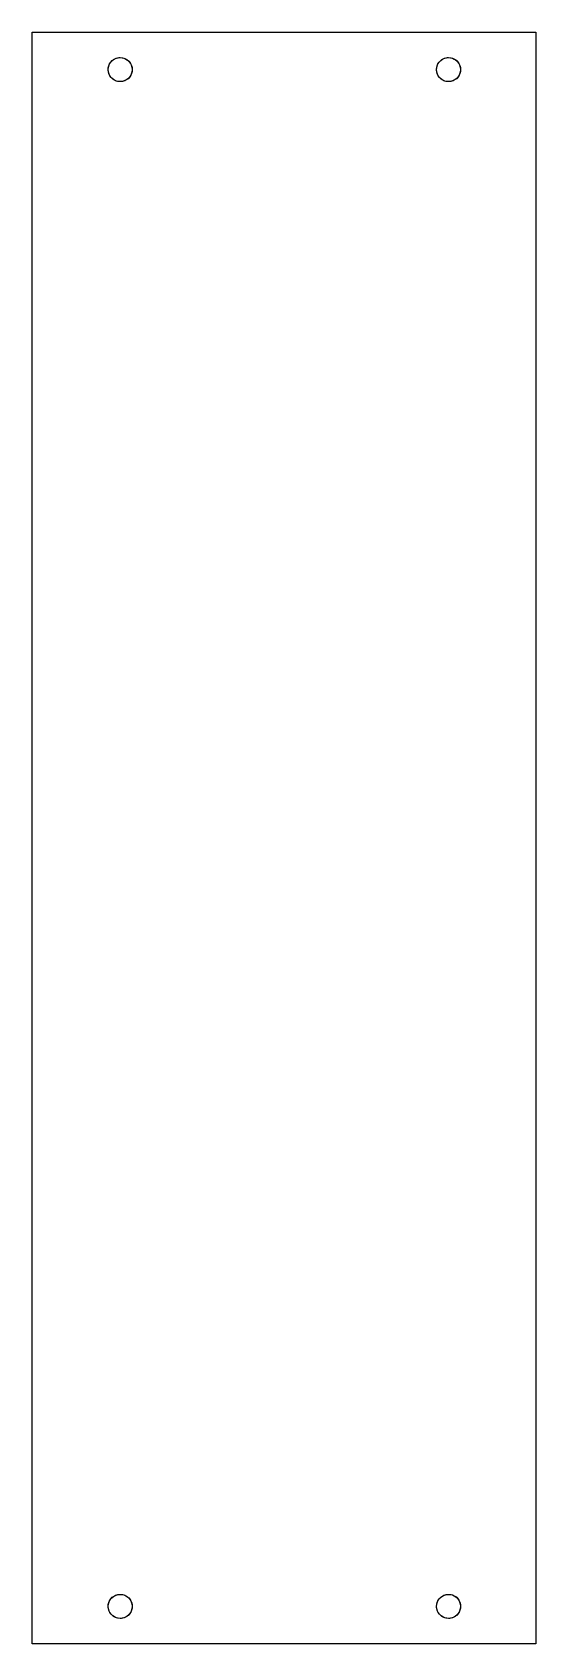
# Model space of a CAD drawing. Header units: millimetres. Extents: x 0 to 172, y -550 to 0.
import ezdxf

# ---------------------------------------------------------------- set-up
doc = ezdxf.new("R2010")
doc.units = ezdxf.units.MM
doc.layers.get('0').update_dxf_attribs({"linetype": 'CONTINUOUS'})

msp = doc.modelspace()

# ---------------------------------------------------------------- linework, layer by layer
for points in [[(0, 0), (171.75, 0), (171.75, -549.5), (0, -549.5)], [(171.75, -549.5), (0, -549.5), (0, 0), (171.75, 0)]]:
    msp.add_lwpolyline(points, close=True)
for centre in [(30, -12.75), (142, -12.75), (30, -536.75), (142, -536.75)]:
    msp.add_circle(centre, 4.1)
for points in [[(25.9, -12.75), (25.9, -11.92), (26.18, -10.97), (26.78, -10.21), (27.42, -9.4), (28.38, -8.87), (29.31, -8.71), (29.54, -8.67), (29.77, -8.65), (30, -8.65)], [(30, -8.65), (30.83, -8.65), (31.78, -8.93), (32.54, -9.53), (33.35, -10.17), (33.88, -11.13), (34.04, -12.06), (34.08, -12.29), (34.1, -12.52), (34.1, -12.75)], [(137.9, -12.75), (137.9, -11.92), (138.18, -10.97), (138.78, -10.21), (139.42, -9.4), (140.38, -8.87), (141.31, -8.71), (141.54, -8.67), (141.77, -8.65), (142, -8.65)], [(142, -8.65), (142.83, -8.65), (143.78, -8.93), (144.54, -9.53), (145.35, -10.17), (145.88, -11.13), (146.04, -12.06), (146.08, -12.29), (146.1, -12.52), (146.1, -12.75)], [(30, -16.85), (29.17, -16.85), (28.22, -16.57), (27.46, -15.97), (26.65, -15.33), (26.12, -14.37), (25.96, -13.44), (25.92, -13.21), (25.9, -12.98), (25.9, -12.75)], [(34.1, -12.75), (34.1, -13.58), (33.82, -14.53), (33.22, -15.29), (32.58, -16.1), (31.62, -16.63), (30.69, -16.79), (30.46, -16.83), (30.23, -16.85), (30, -16.85)], [(142, -16.85), (141.17, -16.85), (140.22, -16.57), (139.46, -15.97), (138.65, -15.33), (138.12, -14.37), (137.96, -13.44), (137.92, -13.21), (137.9, -12.98), (137.9, -12.75)], [(146.1, -12.75), (146.1, -13.58), (145.82, -14.53), (145.22, -15.29), (144.58, -16.1), (143.62, -16.63), (142.69, -16.79), (142.46, -16.83), (142.23, -16.85), (142, -16.85)], [(25.9, -536.75), (25.9, -535.92), (26.18, -534.97), (26.78, -534.21), (27.42, -533.4), (28.38, -532.87), (29.31, -532.71), (29.54, -532.67), (29.77, -532.65), (30, -532.65)], [(30, -532.65), (30.83, -532.65), (31.78, -532.93), (32.54, -533.53), (33.35, -534.17), (33.88, -535.13), (34.04, -536.06), (34.08, -536.29), (34.1, -536.52), (34.1, -536.75)], [(137.9, -536.75), (137.9, -535.92), (138.18, -534.97), (138.78, -534.21), (139.42, -533.4), (140.38, -532.87), (141.31, -532.71), (141.54, -532.67), (141.77, -532.65), (142, -532.65)], [(142, -532.65), (142.83, -532.65), (143.78, -532.93), (144.54, -533.53), (145.35, -534.17), (145.88, -535.13), (146.04, -536.06), (146.08, -536.29), (146.1, -536.52), (146.1, -536.75)], [(30, -540.85), (29.17, -540.85), (28.22, -540.57), (27.46, -539.97), (26.65, -539.33), (26.12, -538.37), (25.96, -537.44), (25.92, -537.21), (25.9, -536.98), (25.9, -536.75)], [(34.1, -536.75), (34.1, -537.58), (33.82, -538.53), (33.22, -539.29), (32.58, -540.1), (31.62, -540.63), (30.69, -540.79), (30.46, -540.83), (30.23, -540.85), (30, -540.85)], [(142, -540.85), (141.17, -540.85), (140.22, -540.57), (139.46, -539.97), (138.65, -539.33), (138.12, -538.37), (137.96, -537.44), (137.92, -537.21), (137.9, -536.98), (137.9, -536.75)], [(146.1, -536.75), (146.1, -537.58), (145.82, -538.53), (145.22, -539.29), (144.58, -540.1), (143.62, -540.63), (142.69, -540.79), (142.46, -540.83), (142.23, -540.85), (142, -540.85)]]:
    msp.add_open_spline(points, degree=3, knots=[0, 0, 0, 0, 0.429231, 0.429231, 0.429231, 0.883452, 0.883452, 0.883452, 1, 1, 1, 1])

doc.saveas('drawing.dxf')
